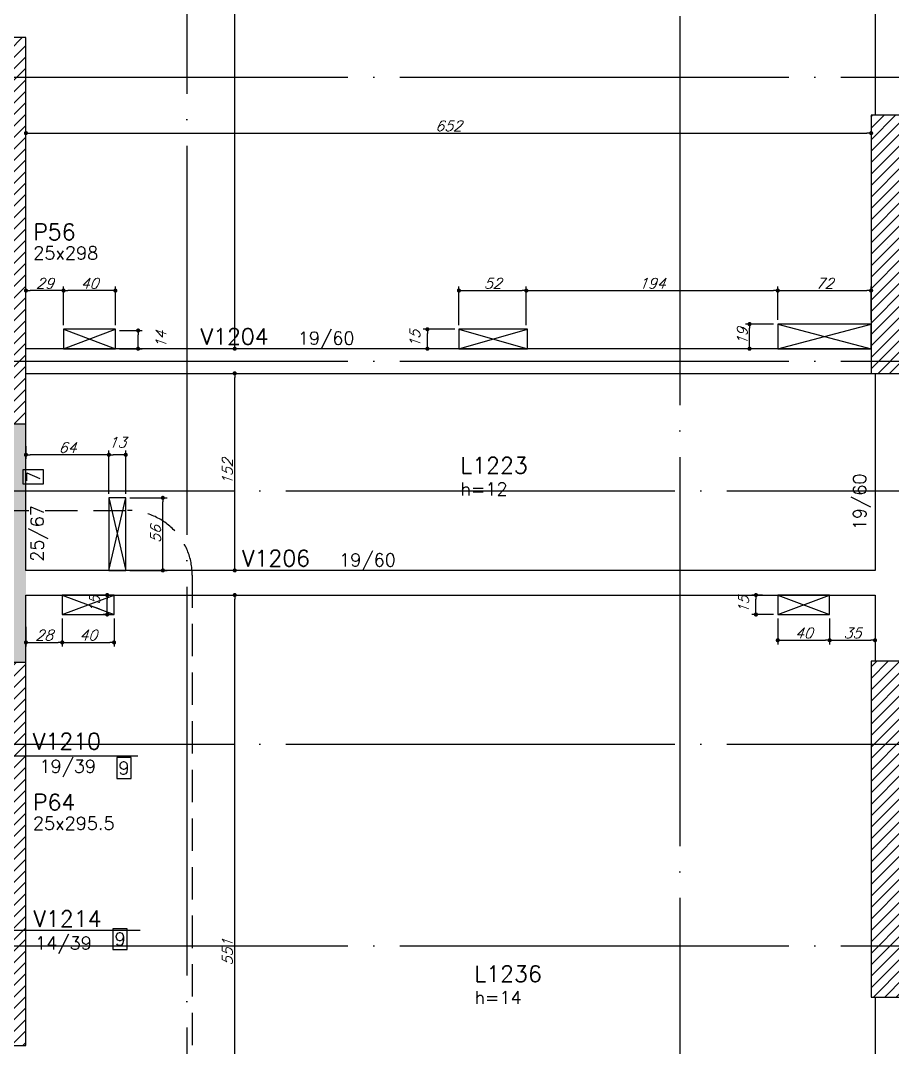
# Model space of a CAD drawing. Extents: x -4228 to 5417, y -2048 to 2452.
# Drawn here: x -1218 to -546, y 126 to 918 of the extents above; entities that cross this region are included whole.
import ezdxf
from ezdxf import colors
from ezdxf.entities.mleader import LeaderData, LeaderLine
from ezdxf.enums import TextEntityAlignment as Align
from ezdxf.math import Vec2, Vec3

# ---------------------------------------------------------------- set-up
doc = ezdxf.new("R2010")
doc.units = 0
doc.header["$LTSCALE"] = 50
doc.header["$MEASUREMENT"] = 0
doc.linetypes.add('DASHED', pattern=[0.75, 0.5, -0.25])
doc.linetypes.add('EIXO', pattern=[6.8, 6, -0.4, 0, -0.4])
doc.layers.get('0').update_dxf_attribs({"linetype": 'CONTINUOUS'})
doc.layers.get('DEFPOINTS').update_dxf_attribs({"linetype": 'CONTINUOUS'})
for name, color, linetype in [('242', 3, 'CONTINUOUS'), ('F-AUX-RED', 1, 'CONTINUOUS'), ('F-COTAS', 106, 'CONTINUOUS'), ('F-COTAS-FUROS', 50, 'CONTINUOUS'), ('F-EIXO', 12, 'EIXO'), ('F-LAJES-DIM', 2, 'CONTINUOUS'), ('F-LAJES-NOME', 4, 'CONTINUOUS'), ('F-PILARES-DIM', 172, 'CONTINUOUS'), ('F-PILARES-HACH', 174, 'CONTINUOUS'), ('F-PILARES-NOME', 170, 'CONTINUOUS'), ('F-PILARES-S', 170, 'CONTINUOUS'), ('F-TEXTO', 6, 'CONTINUOUS'), ('F-VIGAS', 3, 'CONTINUOUS'), ('F-VIGAS-DIM', 2, 'CONTINUOUS'), ('F-VIGAS-NOME', 4, 'CONTINUOUS'), ('F-VÃO', 1, 'CONTINUOUS')]:
    doc.layers.add(name, color=color, linetype=linetype)
doc.layers.add('F-DESNIVEL-2', color=7, linetype='CONTINUOUS', true_color=0xffd1e8)
doc.styles.add('CP-TEXT-INCL', font='simplex.shx', dxfattribs={"oblique": 20})
doc.styles.add('MCP', font='simplex.shx')
doc.styles.add('ROMANS', font='simplex.shx')
doc.styles.get("Standard").update_dxf_attribs({"font": 'simplex.shx'})
doc.dimstyles.new('CP-COTAS-50', dxfattribs={"dimscale": 0.64, "dimtxt": 12.5, "dimasz": 5, "dimexe": 5, "dimexo": 5, "dimgap": 2.5, "dimtad": 1, "dimdec": 1, "dimdsep": 46, "dimtxsty": 'CP-TEXT-INCL', "dimblk1": 'DOT', "dimblk2": 'DOT', "dimsah": 1, "dimcen": 9, "dimclrd": 256, "dimclre": 256, "dimclrt": 256, "dimadec": 0, "dimazin": 0, "dimtfac": 1, "dimtdec": 1, "dimtmove": 2, "dimatfit": 3, "dimldrblk": 'DOT', "dimfxl": 0, "dimtolj": 1, "dimarcsym": 0})

# ---------------------------------------------------------------- blocks, each defined once
blk = doc.blocks.new('*U7')
at = {"layer": 'F-VIGAS-DIM', "color": 1}
blk.add_lwpolyline([(0, 0), (11, 0), (11, 16), (0, 16)], close=True, dxfattribs=at)
at = {"layer": 'F-VIGAS-DIM', "style": 'MCP'}
blk.add_attdef('DIM', text='', height=10, dxfattribs=at).set_placement((5.5, 8), align=Align.MIDDLE_CENTER)
blk = doc.blocks.new('_DOT')
at = {"color": 0, "linetype": 'ByBlock'}
blk.add_line((-0.5, 0), (-1, 0), dxfattribs=at)
at = {"color": 0, "linetype": 'ByBlock', "const_width": 0.5}
blk.add_lwpolyline([(-0.25, 0, 1), (0.25, 0, 1)], format="xyb", close=True, dxfattribs=at)
blk = doc.blocks.new('*U44')
at = {"layer": 'F-EIXO'}
blk.add_line((0, 0), (7197, 0), dxfattribs=at)
at = {"layer": 'F-TEXTO', "style": 'ROMANS'}
blk.add_attdef('EIXO', text='', height=17.5, dxfattribs=at).set_placement((-28.2072, 0), align=Align.MIDDLE_CENTER)
blk = doc.blocks.new('*U45')
at = {"layer": 'F-EIXO'}
blk.add_line((0, 0), (7285, 0), dxfattribs=at)
at = {"layer": 'F-TEXTO', "style": 'ROMANS'}
blk.add_attdef('EIXO', text='', height=17.5, dxfattribs=at).set_placement((-28.2072, 0), align=Align.MIDDLE_CENTER)
blk = doc.blocks.new('*U28')
at = {"layer": 'F-EIXO'}
blk.add_line((0, 0), (7197, 0), dxfattribs=at)
at = {"layer": 'F-TEXTO', "style": 'ROMANS'}
blk.add_attdef('EIXO', text='', height=17.5, dxfattribs=at).set_placement((-28.2072, 0), align=Align.MIDDLE_CENTER)
blk = doc.blocks.new('*U16')
at = {"layer": 'F-EIXO'}
blk.add_line((0, 0), (0, -2755), dxfattribs=at)
at = {"layer": 'F-TEXTO', "style": 'ROMANS'}
blk.add_attdef('EIXO', text='', height=17.5, rotation=360, dxfattribs=at).set_placement((0, 28.2072), align=Align.MIDDLE_CENTER)
blk = doc.blocks.new('*U31')
at = {"layer": 'F-EIXO'}
blk.add_line((0, 0), (7285, 0), dxfattribs=at)
at = {"layer": 'F-TEXTO', "style": 'ROMANS'}
blk.add_attdef('EIXO', text='', height=17.5, dxfattribs=at).set_placement((-28.2072, 0), align=Align.MIDDLE_CENTER)
blk = doc.blocks.new('*U37')
at = {"layer": 'F-EIXO'}
blk.add_line((0, 0), (0, -2655), dxfattribs=at)
at = {"layer": 'F-TEXTO', "style": 'ROMANS'}
blk.add_attdef('EIXO', text='', height=17.5, rotation=360, dxfattribs=at).set_placement((0, 28.21), align=Align.MIDDLE_CENTER)
blk = doc.blocks.new('*U38')
at = {"layer": 'F-EIXO'}
blk.add_line((0, 0), (7197, 0), dxfattribs=at)
at = {"layer": 'F-TEXTO', "style": 'ROMANS'}
blk.add_attdef('EIXO', text='', height=17.5, dxfattribs=at).set_placement((-28.2072, 0), align=Align.MIDDLE_CENTER)
blk = doc.blocks.new('*U159')
at = {"layer": 'F-VÃO'}
for p, q in [((0, 0), (72, 19)), ((0, 19), (72, 0))]:
    blk.add_line(p, q, dxfattribs=at)
at = {"layer": 'F-VÃO', "color": 3}
blk.add_lwpolyline([(0, 0), (72, 0), (72, 19), (0, 19)], close=True, dxfattribs=at)
blk = doc.blocks.new('*U153')
at = {"layer": 'F-VÃO'}
for p, q in [((0, 0), (53, 15)), ((0, 15), (53, 0))]:
    blk.add_line(p, q, dxfattribs=at)
at = {"layer": 'F-VÃO', "color": 3}
blk.add_lwpolyline([(0, 0), (53, 0), (53, 15), (0, 15)], close=True, dxfattribs=at)
blk = doc.blocks.new('*U156')
at = {"layer": 'F-VÃO'}
for p, q in [((0, 0), (40, 15)), ((0, 15), (40, 0))]:
    blk.add_line(p, q, dxfattribs=at)
at = {"layer": 'F-VÃO', "color": 3}
blk.add_lwpolyline([(0, 0), (40, 0), (40, 15), (0, 15)], close=True, dxfattribs=at)
blk = doc.blocks.new('*U183')
at = {"layer": 'F-VÃO'}
for p, q in [((0, 0), (40, 15)), ((0, 15), (40, 0))]:
    blk.add_line(p, q, dxfattribs=at)
at = {"layer": 'F-VÃO', "color": 3}
blk.add_lwpolyline([(0, 0), (40, 0), (40, 15), (0, 15)], close=True, dxfattribs=at)
blk = doc.blocks.new('*U168')
at = {"layer": 'F-VÃO'}
for p, q in [((0, 0), (40, 15)), ((0, 15), (40, 0))]:
    blk.add_line(p, q, dxfattribs=at)
at = {"layer": 'F-VÃO', "color": 3}
blk.add_lwpolyline([(0, 0), (40, 0), (40, 15), (0, 15)], close=True, dxfattribs=at)
blk = doc.blocks.new('*U141')
at = {"layer": 'F-VÃO'}
for p, q in [((0, 0), (13, 56)), ((0, 56), (13, 0))]:
    blk.add_line(p, q, dxfattribs=at)
at = {"layer": 'F-VÃO', "color": 3}
blk.add_lwpolyline([(0, 0), (13, 0), (13, 56), (0, 56)], close=True, dxfattribs=at)
blk = doc.blocks.new('*D216')
at = {"layer": 'DEFPOINTS', "color": 0, "linetype": 'Continuous', "transparency": 16777216}
for p in [(-634, 459.5), (-594, 459.5), (-594, 439.64)]:
    blk.add_point(p, dxfattribs=at)
at = {"layer": 'F-COTAS-FUROS', "linetype": 'Continuous', "lineweight": -2, "transparency": 16777216}
for p, q in [((-634, 456.3), (-634, 436.44)), ((-594, 456.3), (-594, 436.44)), ((-630.8, 439.64), (-597.2, 439.64))]:
    blk.add_line(p, q, dxfattribs=at)
at = {"layer": 'F-COTAS-FUROS', "linetype": 'Continuous', "lineweight": -2, "transparency": 16777216, "xscale": 3.2, "yscale": 3.2, "zscale": 3.2, "rotation": 180}
blk.add_blockref('_DOT', (-634, 439.64), dxfattribs=at)
at = {"layer": 'F-COTAS-FUROS', "linetype": 'Continuous', "lineweight": -2, "transparency": 16777216, "xscale": 3.2, "yscale": 3.2, "zscale": 3.2}
blk.add_blockref('_DOT', (-594, 439.64), dxfattribs=at)
at = {"layer": 'F-COTAS-FUROS', "linetype": 'Continuous', "transparency": 16777216, "insert": (-614, 445.24), "char_height": 8, "attachment_point": 5, "style": 'CP-TEXT-INCL'}
blk.add_mtext('\\A1;40', dxfattribs=at)
blk = doc.blocks.new('*D217')
at = {"layer": 'DEFPOINTS', "color": 0, "linetype": 'Continuous', "transparency": 16777216}
for p in [(-594, 459.5), (-559, 459.5), (-559, 439.64)]:
    blk.add_point(p, dxfattribs=at)
at = {"layer": 'F-COTAS-FUROS', "linetype": 'Continuous', "lineweight": -2, "transparency": 16777216}
for p, q in [((-594, 456.3), (-594, 436.44)), ((-559, 456.3), (-559, 436.44)), ((-590.8, 439.64), (-562.2, 439.64))]:
    blk.add_line(p, q, dxfattribs=at)
at = {"layer": 'F-COTAS-FUROS', "linetype": 'Continuous', "lineweight": -2, "transparency": 16777216, "xscale": 3.2, "yscale": 3.2, "zscale": 3.2, "rotation": 180}
blk.add_blockref('_DOT', (-594, 439.64), dxfattribs=at)
at = {"layer": 'F-COTAS-FUROS', "linetype": 'Continuous', "lineweight": -2, "transparency": 16777216, "xscale": 3.2, "yscale": 3.2, "zscale": 3.2}
blk.add_blockref('_DOT', (-559, 439.64), dxfattribs=at)
at = {"layer": 'F-COTAS-FUROS', "linetype": 'Continuous', "transparency": 16777216, "insert": (-576.5, 445.24), "char_height": 8, "attachment_point": 5, "style": 'CP-TEXT-INCL'}
blk.add_mtext('\\A1;35', dxfattribs=at)
blk = doc.blocks.new('*D218')
at = {"layer": 'DEFPOINTS', "color": 0, "linetype": 'Continuous', "transparency": 16777216}
for p in [(-650.84, 474.5), (-642.68, 474.5), (-634, 459.5)]:
    blk.add_point(p, dxfattribs=at)
at = {"layer": 'F-COTAS-FUROS', "linetype": 'Continuous', "lineweight": -2, "transparency": 16777216}
for p, q in [((-645.88, 474.5), (-654.04, 474.5)), ((-650.84, 462.7), (-650.84, 471.3)), ((-637.2, 459.5), (-654.04, 459.5))]:
    blk.add_line(p, q, dxfattribs=at)
at = {"layer": 'F-COTAS-FUROS', "linetype": 'Continuous', "lineweight": -2, "transparency": 16777216, "xscale": 3.2, "yscale": 3.2, "zscale": 3.2}
for p, rotation in [((-650.84, 474.5), 90), ((-650.84, 459.5), 270)]:
    blk.add_blockref('_DOT', p, dxfattribs=dict(at, rotation=rotation))
at = {"layer": 'F-COTAS-FUROS', "linetype": 'Continuous', "transparency": 16777216, "insert": (-660.44, 467), "char_height": 8, "attachment_point": 5, "rotation": 90, "style": 'CP-TEXT-INCL'}
blk.add_mtext('\\A1;15', dxfattribs=at)
blk = doc.blocks.new('*D219')
at = {"layer": 'DEFPOINTS', "color": 0, "linetype": 'Continuous', "transparency": 16777216}
for p in [(-1137, 549.5), (-1108.38, 549.5), (-1137, 493.5)]:
    blk.add_point(p, dxfattribs=at)
at = {"layer": 'F-COTAS-FUROS', "linetype": 'Continuous', "lineweight": -2, "transparency": 16777216}
for p, q in [((-1133.8, 549.5), (-1105.18, 549.5)), ((-1108.38, 496.7), (-1108.38, 546.3)), ((-1133.8, 493.5), (-1105.18, 493.5))]:
    blk.add_line(p, q, dxfattribs=at)
at = {"layer": 'F-COTAS-FUROS', "linetype": 'Continuous', "lineweight": -2, "transparency": 16777216, "xscale": 3.2, "yscale": 3.2, "zscale": 3.2}
for p, rotation in [((-1108.38, 549.5), 90), ((-1108.38, 493.5), 270)]:
    blk.add_blockref('_DOT', p, dxfattribs=dict(at, rotation=rotation))
at = {"layer": 'F-COTAS-FUROS', "linetype": 'Continuous', "transparency": 16777216, "insert": (-1113.98, 521.5), "char_height": 8, "attachment_point": 5, "rotation": 90, "style": 'CP-TEXT-INCL'}
blk.add_mtext('\\A1;56', dxfattribs=at)
blk = doc.blocks.new('*D220')
at = {"layer": 'DEFPOINTS', "color": 0, "linetype": 'Continuous', "transparency": 16777216}
for p in [(-1150, 582.69), (-1150, 549.5), (-1137, 549.5)]:
    blk.add_point(p, dxfattribs=at)
at = {"layer": 'F-COTAS-FUROS', "linetype": 'Continuous', "lineweight": -2, "transparency": 16777216}
for p, q in [((-1150, 552.7), (-1150, 585.89)), ((-1140.2, 582.69), (-1146.8, 582.69)), ((-1137, 552.7), (-1137, 585.89))]:
    blk.add_line(p, q, dxfattribs=at)
at = {"layer": 'F-COTAS-FUROS', "linetype": 'Continuous', "lineweight": -2, "transparency": 16777216, "xscale": 3.2, "yscale": 3.2, "zscale": 3.2, "rotation": 180}
blk.add_blockref('_DOT', (-1150, 582.69), dxfattribs=at)
at = {"layer": 'F-COTAS-FUROS', "linetype": 'Continuous', "lineweight": -2, "transparency": 16777216, "xscale": 3.2, "yscale": 3.2, "zscale": 3.2}
blk.add_blockref('_DOT', (-1137, 582.69), dxfattribs=at)
at = {"layer": 'F-COTAS-FUROS', "linetype": 'Continuous', "transparency": 16777216, "insert": (-1143.5, 592.29), "char_height": 8, "attachment_point": 5, "style": 'CP-TEXT-INCL'}
blk.add_mtext('\\A1;13', dxfattribs=at)
blk = doc.blocks.new('*D221')
at = {"layer": 'DEFPOINTS', "color": 0, "linetype": 'Continuous', "transparency": 16777216}
for p in [(-1214, 592.5), (-1214, 582.69), (-1150, 549.5)]:
    blk.add_point(p, dxfattribs=at)
at = {"layer": 'F-COTAS-FUROS', "linetype": 'Continuous', "lineweight": -2, "transparency": 16777216}
for p, q in [((-1214, 589.3), (-1214, 579.49)), ((-1153.2, 582.69), (-1210.8, 582.69)), ((-1150, 552.7), (-1150, 585.89))]:
    blk.add_line(p, q, dxfattribs=at)
at = {"layer": 'F-COTAS-FUROS', "linetype": 'Continuous', "lineweight": -2, "transparency": 16777216, "xscale": 3.2, "yscale": 3.2, "zscale": 3.2, "rotation": 180}
blk.add_blockref('_DOT', (-1214, 582.69), dxfattribs=at)
at = {"layer": 'F-COTAS-FUROS', "linetype": 'Continuous', "lineweight": -2, "transparency": 16777216, "xscale": 3.2, "yscale": 3.2, "zscale": 3.2}
blk.add_blockref('_DOT', (-1150, 582.69), dxfattribs=at)
at = {"layer": 'F-COTAS-FUROS', "linetype": 'Continuous', "transparency": 16777216, "insert": (-1182, 588.29), "char_height": 8, "attachment_point": 5, "style": 'CP-TEXT-INCL'}
blk.add_mtext('\\A1;64', dxfattribs=at)
blk = doc.blocks.new('*D222')
at = {"layer": 'DEFPOINTS', "color": 0, "linetype": 'Continuous', "transparency": 16777216}
for p in [(-1186, 459.5), (-1214, 453.3), (-1186, 437.97)]:
    blk.add_point(p, dxfattribs=at)
at = {"layer": 'F-COTAS-FUROS', "linetype": 'Continuous', "lineweight": -2, "transparency": 16777216}
for p, q in [((-1186, 456.3), (-1186, 434.77)), ((-1214, 450.1), (-1214, 434.77)), ((-1210.8, 437.97), (-1189.2, 437.97))]:
    blk.add_line(p, q, dxfattribs=at)
at = {"layer": 'F-COTAS-FUROS', "linetype": 'Continuous', "lineweight": -2, "transparency": 16777216, "xscale": 3.2, "yscale": 3.2, "zscale": 3.2, "rotation": 180}
blk.add_blockref('_DOT', (-1214, 437.97), dxfattribs=at)
at = {"layer": 'F-COTAS-FUROS', "linetype": 'Continuous', "lineweight": -2, "transparency": 16777216, "xscale": 3.2, "yscale": 3.2, "zscale": 3.2}
blk.add_blockref('_DOT', (-1186, 437.97), dxfattribs=at)
at = {"layer": 'F-COTAS-FUROS', "linetype": 'Continuous', "transparency": 16777216, "insert": (-1200, 443.57), "char_height": 8, "attachment_point": 5, "style": 'CP-TEXT-INCL'}
blk.add_mtext('\\A1;28', dxfattribs=at)
blk = doc.blocks.new('*D223')
at = {"layer": 'DEFPOINTS', "color": 0, "linetype": 'Continuous', "transparency": 16777216}
for p in [(-1186, 459.5), (-1146, 459.5), (-1146, 437.97)]:
    blk.add_point(p, dxfattribs=at)
at = {"layer": 'F-COTAS-FUROS', "linetype": 'Continuous', "lineweight": -2, "transparency": 16777216}
for p, q in [((-1186, 456.3), (-1186, 434.77)), ((-1146, 456.3), (-1146, 434.77)), ((-1182.8, 437.97), (-1149.2, 437.97))]:
    blk.add_line(p, q, dxfattribs=at)
at = {"layer": 'F-COTAS-FUROS', "linetype": 'Continuous', "lineweight": -2, "transparency": 16777216, "xscale": 3.2, "yscale": 3.2, "zscale": 3.2, "rotation": 180}
blk.add_blockref('_DOT', (-1186, 437.97), dxfattribs=at)
at = {"layer": 'F-COTAS-FUROS', "linetype": 'Continuous', "lineweight": -2, "transparency": 16777216, "xscale": 3.2, "yscale": 3.2, "zscale": 3.2}
blk.add_blockref('_DOT', (-1146, 437.97), dxfattribs=at)
at = {"layer": 'F-COTAS-FUROS', "linetype": 'Continuous', "transparency": 16777216, "insert": (-1166, 443.57), "char_height": 8, "attachment_point": 5, "style": 'CP-TEXT-INCL'}
blk.add_mtext('\\A1;40', dxfattribs=at)
blk = doc.blocks.new('*D224')
at = {"layer": 'DEFPOINTS', "color": 0, "linetype": 'Continuous', "transparency": 16777216}
for p in [(-1151.32, 474.5), (-1146, 474.5), (-1146, 459.5)]:
    blk.add_point(p, dxfattribs=at)
at = {"layer": 'F-COTAS-FUROS', "linetype": 'Continuous', "lineweight": -2, "transparency": 16777216}
for p, q in [((-1149.2, 474.5), (-1154.52, 474.5)), ((-1151.32, 462.7), (-1151.32, 471.3)), ((-1149.2, 459.5), (-1154.52, 459.5))]:
    blk.add_line(p, q, dxfattribs=at)
at = {"layer": 'F-COTAS-FUROS', "linetype": 'Continuous', "lineweight": -2, "transparency": 16777216, "xscale": 3.2, "yscale": 3.2, "zscale": 3.2}
for p, rotation in [((-1151.32, 474.5), 90), ((-1151.32, 459.5), 270)]:
    blk.add_blockref('_DOT', p, dxfattribs=dict(at, rotation=rotation))
at = {"layer": 'F-COTAS-FUROS', "linetype": 'Continuous', "transparency": 16777216, "insert": (-1160.92, 467), "char_height": 8, "attachment_point": 5, "rotation": 90, "style": 'CP-TEXT-INCL'}
blk.add_mtext('\\A1;15', dxfattribs=at)
blk = doc.blocks.new('*D275')
at = {"layer": 'DEFPOINTS', "color": 0, "linetype": 'Continuous', "transparency": 16777216}
for p in [(-655.82, 683.5), (-634, 683.5), (-634, 664.5)]:
    blk.add_point(p, dxfattribs=at)
at = {"layer": 'F-COTAS-FUROS', "linetype": 'Continuous', "lineweight": -2, "transparency": 16777216}
for p, q in [((-637.2, 683.5), (-659.02, 683.5)), ((-655.82, 667.7), (-655.82, 680.3)), ((-637.2, 664.5), (-659.02, 664.5))]:
    blk.add_line(p, q, dxfattribs=at)
at = {"layer": 'F-COTAS-FUROS', "linetype": 'Continuous', "lineweight": -2, "transparency": 16777216, "xscale": 3.2, "yscale": 3.2, "zscale": 3.2}
for p, rotation in [((-655.82, 683.5), 90), ((-655.82, 664.5), 270)]:
    blk.add_blockref('_DOT', p, dxfattribs=dict(at, rotation=rotation))
at = {"layer": 'F-COTAS-FUROS', "linetype": 'Continuous', "transparency": 16777216, "insert": (-661.42, 674), "char_height": 8, "attachment_point": 5, "rotation": 90, "style": 'CP-TEXT-INCL'}
blk.add_mtext('\\A1;19', dxfattribs=at)
blk = doc.blocks.new('*D276')
at = {"layer": 'DEFPOINTS', "color": 0, "linetype": 'Continuous', "transparency": 16777216}
for p in [(-562, 709.32), (-634, 683.5), (-562, 683.5)]:
    blk.add_point(p, dxfattribs=at)
at = {"layer": 'F-COTAS-FUROS', "linetype": 'Continuous', "lineweight": -2, "transparency": 16777216}
for p, q in [((-634, 686.7), (-634, 712.52)), ((-630.8, 709.32), (-565.2, 709.32)), ((-562, 686.7), (-562, 712.52))]:
    blk.add_line(p, q, dxfattribs=at)
at = {"layer": 'F-COTAS-FUROS', "linetype": 'Continuous', "lineweight": -2, "transparency": 16777216, "xscale": 3.2, "yscale": 3.2, "zscale": 3.2, "rotation": 180}
blk.add_blockref('_DOT', (-634, 709.32), dxfattribs=at)
at = {"layer": 'F-COTAS-FUROS', "linetype": 'Continuous', "lineweight": -2, "transparency": 16777216, "xscale": 3.2, "yscale": 3.2, "zscale": 3.2}
blk.add_blockref('_DOT', (-562, 709.32), dxfattribs=at)
at = {"layer": 'F-COTAS-FUROS', "linetype": 'Continuous', "transparency": 16777216, "insert": (-598, 714.92), "char_height": 8, "attachment_point": 5, "style": 'CP-TEXT-INCL'}
blk.add_mtext('\\A1;72', dxfattribs=at)
blk = doc.blocks.new('*D277')
at = {"layer": 'DEFPOINTS', "color": 0, "linetype": 'Continuous', "transparency": 16777216}
for p in [(-828, 709.32), (-880, 679.5), (-828, 679.5)]:
    blk.add_point(p, dxfattribs=at)
at = {"layer": 'F-COTAS-FUROS', "linetype": 'Continuous', "lineweight": -2, "transparency": 16777216}
for p, q in [((-880, 682.7), (-880, 712.52)), ((-876.8, 709.32), (-831.2, 709.32)), ((-828, 682.7), (-828, 712.52))]:
    blk.add_line(p, q, dxfattribs=at)
at = {"layer": 'F-COTAS-FUROS', "linetype": 'Continuous', "lineweight": -2, "transparency": 16777216, "xscale": 3.2, "yscale": 3.2, "zscale": 3.2, "rotation": 180}
blk.add_blockref('_DOT', (-880, 709.32), dxfattribs=at)
at = {"layer": 'F-COTAS-FUROS', "linetype": 'Continuous', "lineweight": -2, "transparency": 16777216, "xscale": 3.2, "yscale": 3.2, "zscale": 3.2}
blk.add_blockref('_DOT', (-828, 709.32), dxfattribs=at)
at = {"layer": 'F-COTAS-FUROS', "linetype": 'Continuous', "transparency": 16777216, "insert": (-854, 714.92), "char_height": 8, "attachment_point": 5, "style": 'CP-TEXT-INCL'}
blk.add_mtext('\\A1;52', dxfattribs=at)
blk = doc.blocks.new('*D278')
at = {"layer": 'DEFPOINTS', "color": 0, "linetype": 'Continuous', "transparency": 16777216}
for p in [(-634, 709.32), (-634, 683.5), (-828, 679.5)]:
    blk.add_point(p, dxfattribs=at)
at = {"layer": 'F-COTAS-FUROS', "linetype": 'Continuous', "lineweight": -2, "transparency": 16777216}
for p, q in [((-828, 682.7), (-828, 712.52)), ((-824.8, 709.32), (-637.2, 709.32)), ((-634, 686.7), (-634, 712.52))]:
    blk.add_line(p, q, dxfattribs=at)
at = {"layer": 'F-COTAS-FUROS', "linetype": 'Continuous', "lineweight": -2, "transparency": 16777216, "xscale": 3.2, "yscale": 3.2, "zscale": 3.2, "rotation": 180}
blk.add_blockref('_DOT', (-828, 709.32), dxfattribs=at)
at = {"layer": 'F-COTAS-FUROS', "linetype": 'Continuous', "lineweight": -2, "transparency": 16777216, "xscale": 3.2, "yscale": 3.2, "zscale": 3.2}
blk.add_blockref('_DOT', (-634, 709.32), dxfattribs=at)
at = {"layer": 'F-COTAS-FUROS', "linetype": 'Continuous', "transparency": 16777216, "insert": (-731, 714.92), "char_height": 8, "attachment_point": 5, "style": 'CP-TEXT-INCL'}
blk.add_mtext('\\A1;194', dxfattribs=at)
blk = doc.blocks.new('*D279')
at = {"layer": 'DEFPOINTS', "color": 0, "linetype": 'Continuous', "transparency": 16777216}
for p in [(-904.32, 679.5), (-880, 679.5), (-880, 664.5)]:
    blk.add_point(p, dxfattribs=at)
at = {"layer": 'F-COTAS-FUROS', "linetype": 'Continuous', "lineweight": -2, "transparency": 16777216}
for p, q in [((-883.2, 679.5), (-907.52, 679.5)), ((-904.32, 667.7), (-904.32, 676.3)), ((-883.2, 664.5), (-907.52, 664.5))]:
    blk.add_line(p, q, dxfattribs=at)
at = {"layer": 'F-COTAS-FUROS', "linetype": 'Continuous', "lineweight": -2, "transparency": 16777216, "xscale": 3.2, "yscale": 3.2, "zscale": 3.2}
for p, rotation in [((-904.32, 679.5), 90), ((-904.32, 664.5), 270)]:
    blk.add_blockref('_DOT', p, dxfattribs=dict(at, rotation=rotation))
at = {"layer": 'F-COTAS-FUROS', "linetype": 'Continuous', "transparency": 16777216, "insert": (-913.92, 672), "char_height": 8, "attachment_point": 5, "rotation": 90, "style": 'CP-TEXT-INCL'}
blk.add_mtext('\\A1;15', dxfattribs=at)
blk = doc.blocks.new('*D280')
at = {"layer": 'DEFPOINTS', "color": 0, "linetype": 'Continuous', "transparency": 16777216}
for p in [(-1185, 709.32), (-1185, 679.5), (-1145, 679.5)]:
    blk.add_point(p, dxfattribs=at)
at = {"layer": 'F-COTAS-FUROS', "linetype": 'Continuous', "lineweight": -2, "transparency": 16777216}
for p, q in [((-1185, 682.7), (-1185, 712.52)), ((-1148.2, 709.32), (-1181.8, 709.32)), ((-1145, 682.7), (-1145, 712.52))]:
    blk.add_line(p, q, dxfattribs=at)
at = {"layer": 'F-COTAS-FUROS', "linetype": 'Continuous', "lineweight": -2, "transparency": 16777216, "xscale": 3.2, "yscale": 3.2, "zscale": 3.2, "rotation": 180}
blk.add_blockref('_DOT', (-1185, 709.32), dxfattribs=at)
at = {"layer": 'F-COTAS-FUROS', "linetype": 'Continuous', "lineweight": -2, "transparency": 16777216, "xscale": 3.2, "yscale": 3.2, "zscale": 3.2}
blk.add_blockref('_DOT', (-1145, 709.32), dxfattribs=at)
at = {"layer": 'F-COTAS-FUROS', "linetype": 'Continuous', "transparency": 16777216, "insert": (-1165, 714.92), "char_height": 8, "attachment_point": 5, "style": 'CP-TEXT-INCL'}
blk.add_mtext('\\A1;40', dxfattribs=at)
blk = doc.blocks.new('*D281')
at = {"layer": 'DEFPOINTS', "color": 0, "linetype": 'Continuous', "transparency": 16777216}
for p in [(-1214, 709.32), (-1214, 688.11), (-1185, 679.5)]:
    blk.add_point(p, dxfattribs=at)
at = {"layer": 'F-COTAS-FUROS', "linetype": 'Continuous', "lineweight": -2, "transparency": 16777216}
for p, q in [((-1214, 691.31), (-1214, 712.52)), ((-1188.2, 709.32), (-1210.8, 709.32)), ((-1185, 682.7), (-1185, 712.52))]:
    blk.add_line(p, q, dxfattribs=at)
at = {"layer": 'F-COTAS-FUROS', "linetype": 'Continuous', "lineweight": -2, "transparency": 16777216, "xscale": 3.2, "yscale": 3.2, "zscale": 3.2, "rotation": 180}
blk.add_blockref('_DOT', (-1214, 709.32), dxfattribs=at)
at = {"layer": 'F-COTAS-FUROS', "linetype": 'Continuous', "lineweight": -2, "transparency": 16777216, "xscale": 3.2, "yscale": 3.2, "zscale": 3.2}
blk.add_blockref('_DOT', (-1185, 709.32), dxfattribs=at)
at = {"layer": 'F-COTAS-FUROS', "linetype": 'Continuous', "transparency": 16777216, "insert": (-1199.5, 714.92), "char_height": 8, "attachment_point": 5, "style": 'CP-TEXT-INCL'}
blk.add_mtext('\\A1;29', dxfattribs=at)
blk = doc.blocks.new('*D282')
at = {"layer": 'DEFPOINTS', "color": 0, "linetype": 'Continuous', "transparency": 16777216}
for p in [(-1145, 678.53), (-1127.47, 678.53), (-1145, 664.5)]:
    blk.add_point(p, dxfattribs=at)
at = {"layer": 'F-COTAS-FUROS', "linetype": 'Continuous', "lineweight": -2, "transparency": 16777216}
for p, q in [((-1141.8, 678.53), (-1124.27, 678.53)), ((-1127.47, 667.7), (-1127.47, 675.33)), ((-1141.8, 664.5), (-1124.27, 664.5))]:
    blk.add_line(p, q, dxfattribs=at)
at = {"layer": 'F-COTAS-FUROS', "linetype": 'Continuous', "lineweight": -2, "transparency": 16777216, "xscale": 3.2, "yscale": 3.2, "zscale": 3.2}
for p, rotation in [((-1127.47, 678.53), 90), ((-1127.47, 664.5), 270)]:
    blk.add_blockref('_DOT', p, dxfattribs=dict(at, rotation=rotation))
at = {"layer": 'F-COTAS-FUROS', "linetype": 'Continuous', "transparency": 16777216, "insert": (-1109.87, 671.52), "char_height": 8, "attachment_point": 5, "rotation": 90, "style": 'CP-TEXT-INCL'}
blk.add_mtext('\\A1;14', dxfattribs=at)
blk = doc.blocks.new('*D372')
at = {"layer": 'DEFPOINTS', "color": 0, "linetype": 'Continuous', "transparency": 16777216}
for p in [(-1052.94, 474.5), (-1052.94, 474.5), (-1052.94, -76.5)]:
    blk.add_point(p, dxfattribs=at)
at = {"layer": 'F-COTAS', "linetype": 'Continuous', "lineweight": -2, "transparency": 16777216}
blk.add_line((-1052.94, -73.3), (-1052.94, 471.3), dxfattribs=at)
at = {"layer": 'F-COTAS', "linetype": 'Continuous', "lineweight": -2, "transparency": 16777216, "xscale": 3.2, "yscale": 3.2, "zscale": 3.2}
for p, rotation in [((-1052.94, 474.5), 90), ((-1052.94, -76.5), 270)]:
    blk.add_blockref('_DOT', p, dxfattribs=dict(at, rotation=rotation))
at = {"layer": 'F-COTAS', "linetype": 'Continuous', "transparency": 16777216, "insert": (-1058.54, 199), "char_height": 8, "attachment_point": 5, "rotation": 90, "style": 'CP-TEXT-INCL'}
blk.add_mtext('\\A1;551', dxfattribs=at)
blk = doc.blocks.new('*D373')
at = {"layer": 'DEFPOINTS', "color": 0, "linetype": 'Continuous', "transparency": 16777216}
for p in [(-1052.94, 645.5), (-1052.94, 645.5), (-1052.94, 493.5)]:
    blk.add_point(p, dxfattribs=at)
at = {"layer": 'F-COTAS', "linetype": 'Continuous', "lineweight": -2, "transparency": 16777216}
blk.add_line((-1052.94, 496.7), (-1052.94, 642.3), dxfattribs=at)
at = {"layer": 'F-COTAS', "linetype": 'Continuous', "lineweight": -2, "transparency": 16777216, "xscale": 3.2, "yscale": 3.2, "zscale": 3.2}
for p, rotation in [((-1052.94, 645.5), 90), ((-1052.94, 493.5), 270)]:
    blk.add_blockref('_DOT', p, dxfattribs=dict(at, rotation=rotation))
at = {"layer": 'F-COTAS', "linetype": 'Continuous', "transparency": 16777216, "insert": (-1058.54, 569.5), "char_height": 8, "attachment_point": 5, "rotation": 90, "style": 'CP-TEXT-INCL'}
blk.add_mtext('\\A1;152', dxfattribs=at)
blk = doc.blocks.new('*D374')
at = {"layer": 'DEFPOINTS', "color": 0, "linetype": 'Continuous', "transparency": 16777216}
for p in [(-1052.94, 1215.5), (-1052.94, 1215.5), (-1052.94, 664.5)]:
    blk.add_point(p, dxfattribs=at)
at = {"layer": 'F-COTAS', "linetype": 'Continuous', "lineweight": -2, "transparency": 16777216}
blk.add_line((-1052.94, 667.7), (-1052.94, 1212.3), dxfattribs=at)
at = {"layer": 'F-COTAS', "linetype": 'Continuous', "lineweight": -2, "transparency": 16777216, "xscale": 3.2, "yscale": 3.2, "zscale": 3.2}
for p, rotation in [((-1052.94, 1215.5), 90), ((-1052.94, 664.5), 270)]:
    blk.add_blockref('_DOT', p, dxfattribs=dict(at, rotation=rotation))
at = {"layer": 'F-COTAS', "linetype": 'Continuous', "transparency": 16777216, "insert": (-1058.54, 940), "char_height": 8, "attachment_point": 5, "rotation": 90, "style": 'CP-TEXT-INCL'}
blk.add_mtext('\\A1;551', dxfattribs=at)
blk = doc.blocks.new('*D436')
at = {"layer": 'DEFPOINTS', "color": 0, "linetype": 'Continuous', "transparency": 16777216}
for p in [(-1214, 830.78), (-562, 830.78), (-562, 830.78)]:
    blk.add_point(p, dxfattribs=at)
at = {"layer": 'F-COTAS', "linetype": 'Continuous', "lineweight": -2, "transparency": 16777216}
blk.add_line((-1210.8, 830.78), (-565.2, 830.78), dxfattribs=at)
at = {"layer": 'F-COTAS', "linetype": 'Continuous', "lineweight": -2, "transparency": 16777216, "xscale": 3.2, "yscale": 3.2, "zscale": 3.2, "rotation": 180}
blk.add_blockref('_DOT', (-1214, 830.78), dxfattribs=at)
at = {"layer": 'F-COTAS', "linetype": 'Continuous', "lineweight": -2, "transparency": 16777216, "xscale": 3.2, "yscale": 3.2, "zscale": 3.2}
blk.add_blockref('_DOT', (-562, 830.78), dxfattribs=at)
at = {"layer": 'F-COTAS', "linetype": 'Continuous', "transparency": 16777216, "insert": (-888, 836.38), "char_height": 8, "attachment_point": 5, "style": 'CP-TEXT-INCL'}
blk.add_mtext('\\A1;652', dxfattribs=at)

msp = doc.modelspace()

# ---------------------------------------------------------------- hatches: boundary and pattern name
at = {"layer": 'F-PILARES-HACH', "linetype": 'Continuous'}
h = msp.add_hatch(dxfattribs=at)
h.set_pattern_fill('ANSI31', color=256, scale=50, style=0)
h.paths.add_polyline_path([(-1239, 606.5), (-1214, 606.5), (-1214, 904.5), (-1239, 904.5)], flags=16)
h = msp.add_hatch(dxfattribs=at)
h.set_pattern_fill('ANSI31', color=256, scale=50, style=0)
h.paths.add_polyline_path([(-562, 645.5), (-537, 645.5), (-537, 844.5), (-562, 844.5)], flags=16)
h = msp.add_hatch(dxfattribs=at)
h.set_pattern_fill('ANSI31', color=256, scale=50, style=0)
h.paths.add_polyline_path([(-1239, 127), (-1214, 127), (-1214, 422.5), (-1239, 422.5)], flags=16)
h = msp.add_hatch(dxfattribs=at)
h.set_pattern_fill('ANSI31', color=256, scale=50, style=0)
h.paths.add_polyline_path([(-562, 164.5), (-537, 164.5), (-537, 423.5), (-562, 423.5)], flags=16)

# ---------------------------------------------------------------- linework, layer by layer
at = {"layer": '242', "linetype": 'Continuous'}
for p, q in [((-549.5, 745), (-549.5, 745)), ((-549.5, 294), (-549.5, 294))]:
    msp.add_line(p, q, dxfattribs=at)
at = {"layer": 'F-AUX-RED', "color": 4, "linetype": 'DASHED'}
msp.add_lwpolyline([(-1949.294, 539.758), (-1135.673, 539.758, -0.4142136), (-1085.673, 489.758), (-1085.673, 95.469, -0.4142136), (-1135.673, 45.469), (-1949.294, 45.469, -0.4142136), (-1999.294, 95.469), (-1999.294, 489.758, -0.4142136)], format="xyb", close=True, dxfattribs=at)
at = {"layer": 'F-DESNIVEL-2', "linetype": 'Continuous'}
for points in [[(-1214, 484), (-1214, 606.4), (-1239, 606.4)], [(-1214, 484), (-1239, 606.4), (-1239, 484)], [(-1214, 484), (-1239, 484), (-1239, 422.6)], [(-1214, 484), (-1239, 422.6), (-1214, 422.6)], [(-1214, 484), (-1239, 484), (-1214, 484)], [(-1214, 484), (-1214, 422.6), (-1214, 484)]]:
    msp.add_solid(points, dxfattribs=at)
at = {"layer": 'F-PILARES-S', "linetype": 'Continuous'}
for points in [[(-1239, 606.5), (-1214, 606.5), (-1214, 904.5), (-1239, 904.5), (-1239, 606.5)], [(-562, 645.5), (-537, 645.5), (-537, 844.5), (-562, 844.5), (-562, 645.5)], [(-1239, 127), (-1214, 127), (-1214, 422.5), (-1239, 422.5), (-1239, 127)], [(-562, 164.5), (-537, 164.5), (-537, 423.5), (-562, 423.5), (-562, 164.5)]]:
    msp.add_lwpolyline(points, dxfattribs=at)
at = {"layer": 'F-VIGAS'}
for points in [[(-559, 1215.5), (-559, 844.5)], [(-562, 664.5), (-1214, 664.5)], [(-1214, 645.5), (-562, 645.5)], [(-559, 645.5), (-559, 493.5)], [(-1214, 493.5), (-1214, 606.5)], [(-559, 493.5), (-1214, 493.5)], [(-1214, 474.5), (-559, 474.5)], [(-1214, 422.5), (-1214, 474.5)], [(-559, 474.5), (-559, 423.5)], [(-559, 164.5), (-559, -76.5)]]:
    msp.add_lwpolyline(points, dxfattribs=at)

# ---------------------------------------------------------------- block references
at = {"layer": 'F-EIXO', "linetype": 'Continuous'}
for name, p in [('*U16', (-709.5, 1941.357)), ('*U37', (-1090, 1841.357)), ('*U28', (-3646.32, 874)), ('*U44', (-3646.32, 655)), ('*U45', (-3734.274, 555)), ('*U31', (-3734.274, 359.5)), ('*U38', (-3646.32, 204))]:
    msp.add_blockref(name, p, dxfattribs=at)
at = {"layer": 'F-VIGAS-DIM', "linetype": 'Continuous', "rotation": 90}
msp.add_blockref('*U7', (-1200.337, 560.193), dxfattribs=at).add_auto_attribs({'DIM': '7'})
at = {"layer": 'F-VIGAS-DIM', "linetype": 'Continuous'}
for p in [(-1143.922, 333.127), (-1146.842, 201.13)]:
    msp.add_blockref('*U7', p, dxfattribs=at).add_auto_attribs({'DIM': '9'})
at = {"layer": 'F-VÃO', "linetype": 'Continuous'}
for name, p in [('*U159', (-634, 664.5)), ('*U156', (-1185, 664.5)), ('*U153', (-880, 664.5)), ('*U141', (-1150, 493.5)), ('*U168', (-1186, 459.5)), ('*U183', (-634, 459.5))]:
    msp.add_blockref(name, p, dxfattribs=at)

# ---------------------------------------------------------------- texts
at = {"layer": 'F-LAJES-DIM', "linetype": 'Continuous', "style": 'MCP'}
for s, p in [('h=12', (-878.842, 551.273)), ('h=14', (-867.993, 159.12))]:
    msp.add_text(s, height=10, dxfattribs=at).set_placement(p)
at = {"layer": 'F-LAJES-NOME', "linetype": 'Continuous', "style": 'MCP'}
for s, p in [('L1223', (-878.842, 568.273)), ('L1236', (-867.993, 176.12))]:
    msp.add_text(s, height=12.5, dxfattribs=at).set_placement(p)
at = {"layer": 'F-PILARES-DIM', "linetype": 'Continuous', "style": 'MCP'}
for s, p in [('25x298', (-1208.349, 733.319)), ('25x295.5', (-1208.589, 293.479))]:
    msp.add_text(s, height=10, dxfattribs=at).set_placement(p)
at = {"layer": 'F-PILARES-NOME', "linetype": 'Continuous', "style": 'MCP'}
for s, p in [('P56', (-1208.349, 748.319)), ('P64', (-1208.589, 308.479))]:
    msp.add_text(s, height=12.5, dxfattribs=at).set_placement(p)
at = {"layer": 'F-VIGAS-DIM', "linetype": 'Continuous', "style": 'MCP'}
for s, p in [('19/60', (-1004.265, 667.625)), ('19/60', (-972.347, 496.625)), ('19/39', (-1203.629, 337.507)), ('14/39', (-1206.842, 201.13))]:
    msp.add_text(s, height=10, dxfattribs=at).set_placement(p)
for s, p in [('19/60', (-565.866, 524.554)), ('25/67', (-1200.337, 500.193))]:
    msp.add_text(s, height=10, rotation=90, dxfattribs=at).set_placement(p)
at = {"layer": 'F-VIGAS-NOME', "linetype": 'Continuous', "style": 'MCP'}
for s, p in [('V1204', (-1079.265, 667.625)), ('V1206', (-1047.347, 496.625)), ('V1210', (-1208.589, 355.503)), ('V1214', (-1208.184, 218.607))]:
    msp.add_text(s, height=12.5, dxfattribs=at).set_placement(p)

# ---------------------------------------------------------------- dimensions: what is measured, and where the dimension line sits
at = {"layer": 'F-COTAS', "linetype": 'Continuous'}
for base, p1, p2, angle, picture, middle in [((-1052.943, 1215.5), (-1052.943, 664.5), (-1052.943, 1215.5), 270, '*D374', (-1058.543, 940)), ((-562, 830.776), (-1214, 830.776), (-562, 830.776), 180, '*D436', (-888, 836.376)), ((-1052.943, 645.5), (-1052.943, 493.5), (-1052.943, 645.5), 270, '*D373', (-1058.543, 569.5)), ((-1052.943, 474.5), (-1052.943, -76.5), (-1052.943, 474.5), 270, '*D372', (-1058.543, 199))]:
    dim = msp.add_linear_dim(base=base, p1=p1, p2=p2, angle=angle, dimstyle='CP-COTAS-50', override={"dimfxl": 7.5}, dxfattribs=at)
    dim.commit()
    dim.dimension.update_dxf_attribs({"geometry": picture, "text_midpoint": middle})
at = {"layer": 'F-COTAS-FUROS', "linetype": 'Continuous'}
for base, p1, p2, picture, middle in [((-1214, 709.318), (-1185, 679.5), (-1214, 688.115), '*D281', (-1199.5, 714.918)), ((-1185, 709.318), (-1145, 679.5), (-1185, 679.5), '*D280', (-1165, 714.918)), ((-828, 709.318), (-880, 679.5), (-828, 679.5), '*D277', (-854, 714.918)), ((-634, 709.318), (-828, 679.5), (-634, 683.5), '*D278', (-731, 714.918)), ((-562, 709.318), (-634, 683.5), (-562, 683.5), '*D276', (-598, 714.918)), ((-1150, 582.69), (-1137, 549.5), (-1150, 549.5), '*D220', (-1143.5, 592.29)), ((-1214, 582.69), (-1150, 549.5), (-1214, 592.496), '*D221', (-1182, 588.29)), ((-1186, 437.974), (-1214, 453.3), (-1186, 459.5), '*D222', (-1200, 443.574)), ((-1146, 437.974), (-1186, 459.5), (-1146, 459.5), '*D223', (-1166, 443.574)), ((-594, 439.641), (-634, 459.5), (-594, 459.5), '*D216', (-614, 445.241)), ((-559, 439.641), (-594, 459.5), (-559, 459.5), '*D217', (-576.5, 445.241))]:
    dim = msp.add_linear_dim(base=base, p1=p1, p2=p2, dimstyle='CP-COTAS-50', override={"dimdec": 0, "dimfxl": 7.5}, dxfattribs=at)
    dim.commit()
    dim.dimension.update_dxf_attribs({"geometry": picture, "text_midpoint": middle})
for base, p1, p2, picture, middle in [((-655.815, 683.5), (-634, 664.5), (-634, 683.5), '*D275', (-661.415, 674)), ((-1127.471, 678.533), (-1145, 664.5), (-1145, 678.533), '*D282', (-1109.871, 671.517)), ((-904.319, 679.5), (-880, 664.5), (-880, 679.5), '*D279', (-913.919, 672)), ((-1108.381, 549.5), (-1137, 493.5), (-1137, 549.5), '*D219', (-1113.981, 521.5)), ((-1151.322, 474.5), (-1146, 459.5), (-1146, 474.5), '*D224', (-1160.922, 467)), ((-650.837, 474.5), (-634, 459.5), (-642.677, 474.5), '*D218', (-660.437, 467))]:
    dim = msp.add_linear_dim(base=base, p1=p1, p2=p2, angle=90, dimstyle='CP-COTAS-50', override={"dimdec": 0, "dimfxl": 7.5}, dxfattribs=at)
    dim.commit()
    dim.dimension.update_dxf_attribs({"geometry": picture, "text_midpoint": middle})

# ---------------------------------------------------------------- leaders
at = {"layer": 'F-AUX-RED', "linetype": 'Continuous'}
ml = msp.add_multileader_mtext('Standard', dxfattribs=at)
ml.set_content('', color=256)
ml.set_leader_properties()
ml.set_arrow_properties(name='DOT')
ml.build(insert=Vec2(0, 0))
ml.multileader.update_dxf_attribs({"text_right_attachment_type": 6, "dogleg_length": 0.36, "arrow_head_size": 5})
ctx = ml.context
ctx.base_point, ctx.char_height, ctx.arrow_head_size, ctx.landing_gap_size, ctx.plane_origin = Vec3(-1127.622, 350.435), 5, 5, 0.09, Vec3(-1245.124, 373.991)
ctx.right_attachment = 6
notes = []
notes.append((ctx, [(0, (1, 1, 0), (-1225.056, 350.435), (1, 0), 97.433, [(0, [(-1245.124, 373.991)], 0, [])])]))
ctx.mtext.insert, ctx.mtext.flow_direction = Vec3(-1127.532, 352.935), 5
ml = msp.add_multileader_mtext('Standard', dxfattribs=at)
ml.set_content('', color=256)
ml.set_leader_properties()
ml.set_arrow_properties(name='DOT')
ml.build(insert=Vec2(0, 0))
ml.multileader.update_dxf_attribs({"text_right_attachment_type": 6, "dogleg_length": 0.36, "arrow_head_size": 5})
ctx = ml.context
ctx.base_point, ctx.char_height, ctx.arrow_head_size, ctx.landing_gap_size, ctx.plane_origin = Vec3(-1125.869, 216.036), 5, 5, 0.09, Vec3(-1243.37, 192.48)
ctx.right_attachment = 6
notes.append((ctx, [(0, (1, 1, 0), (-1223.302, 216.036), (1, 0), 97.433, [(0, [(-1243.37, 192.48)], 0, [])])]))
ctx.mtext.insert, ctx.mtext.flow_direction = Vec3(-1125.779, 218.536), 5
for ctx, leaders in notes:
    for number, flags, end, landing, length, lines in leaders:
        leader = LeaderData()
        leader.index, (leader.has_last_leader_line, leader.has_dogleg_vector, leader.attachment_direction) = number, flags
        leader.last_leader_point, leader.dogleg_vector, leader.dogleg_length = Vec3(end), Vec3(landing), length
        for number, points, colour, breaks in lines:
            line = LeaderLine()
            line.index, line.vertices, line.color, line.breaks = number, Vec3.list(points), colors.encode_raw_color(colour), breaks
            leader.lines.append(line)
        ctx.leaders.append(leader)

doc.saveas('drawing.dxf')
